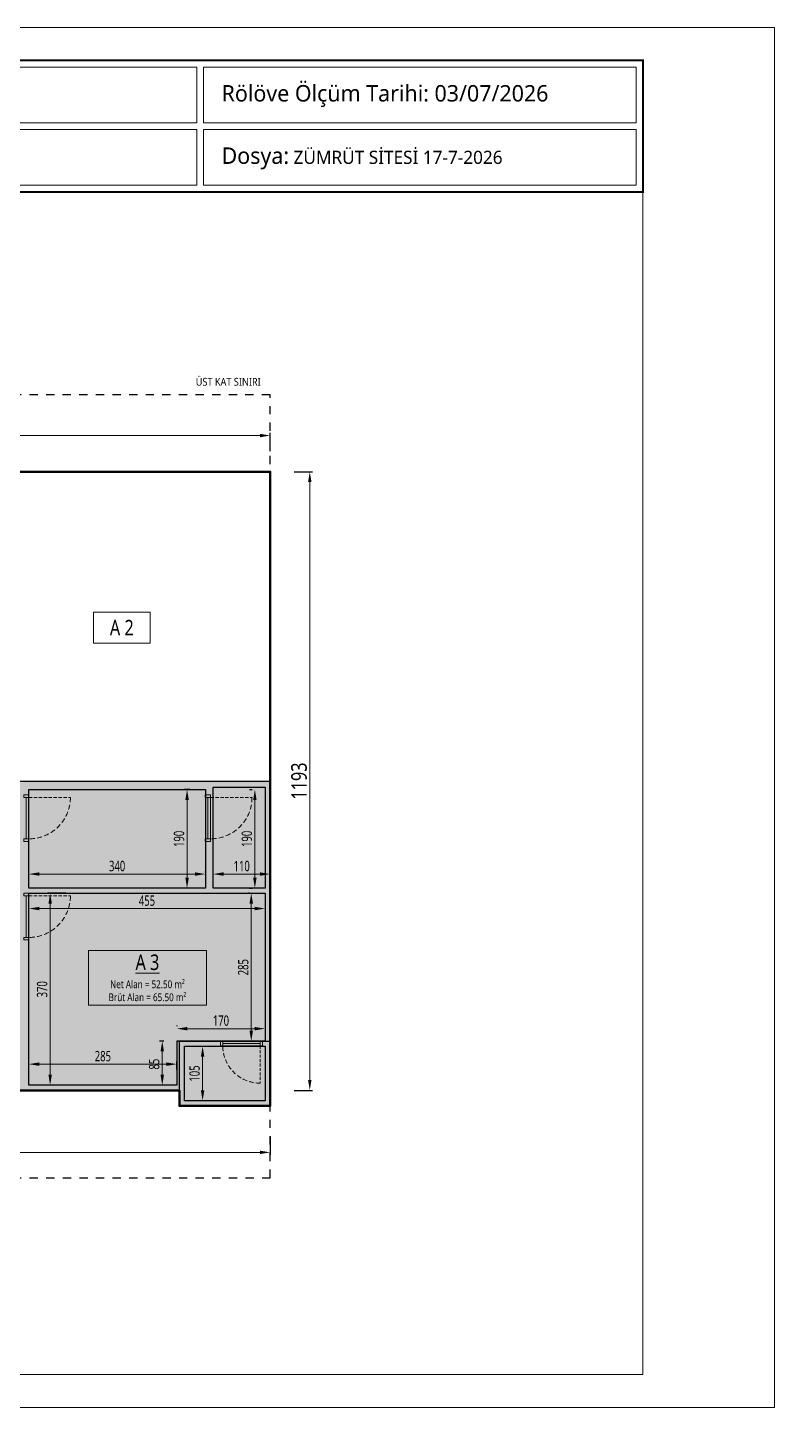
# Model space of a CAD drawing. Header units: metres. Extents: x 41905 to 73816, y -45641 to -42980.
# Drawn here: x 44229 to 45668, y -45641 to -42980 of the extents above; entities that cross this region are included whole.
import ezdxf

# ---------------------------------------------------------------- set-up
doc = ezdxf.new("R2010")
doc.units = ezdxf.units.M
doc.linetypes.add('HIDDEN2', pattern=[4.7625, 3.175, -1.5875])
doc.linetypes.add('JIS_02_1.2', pattern=[64.008, 32.004, -32.004])
for name, color, linetype, lineweight, true_color in [('0A PLAN BOYAMA', 7, 'Continuous', 13, 0xffdf7f), ('A YAZDIRMA', 7, 'Continuous', 13, 0x848484), ('A ÖLÇÜ DIŞ', 1, 'Continuous', 13, 0xff0000)]:
    doc.layers.add(name, color=color, linetype=linetype, lineweight=lineweight, true_color=true_color)
for name, color, linetype, lineweight in [('A ALAN BRÜT', 5, 'Continuous', 30), ('A ANTET', 7, 'Continuous', 13), ('A BİNA KONTUR', 4, 'Continuous', 50), ('A BİNA KONTUR KESİK', 4, 'JIS_02_1.2', 30), ('A DUVAR', 7, 'Continuous', 30), ('A KAPI', 11, 'Continuous', 13), ('A KAPI KESİK', 11, 'HIDDEN2', 13), ('A YAZI', 7, 'Continuous', 13)]:
    doc.layers.add(name, color=color, linetype=linetype, lineweight=lineweight)
doc.styles.add('HİB NORMAL', font='segoeui.ttf')
doc.styles.add('HİB Segoe Bold', font='segoeuib.ttf', dxfattribs={"width": 0.8})
doc.styles.add('HİB SEGOE Normal .7', font='segoeui.ttf', dxfattribs={"width": 0.7})
doc.styles.add('HİB SEGOE Normal .9', font='segoeui.ttf', dxfattribs={"width": 0.9})
doc.styles.add('HİB Segoe Semilight .7', font='segoeuisl.ttf', dxfattribs={"width": 0.7})
doc.dimstyles.new('HİB New', dxfattribs={"dimtxt": 12, "dimasz": 18, "dimexe": 5, "dimexo": 30, "dimgap": 5, "dimtad": 1, "dimdec": 0, "dimzin": 0, "dimdsep": 46, "dimtxsty": 'HİB Segoe Semilight .7', "dimcen": 0.09, "dimclrd": 256, "dimclre": 256, "dimclrt": 256, "dimadec": 0, "dimazin": 0, "dimtfac": 1, "dimtdec": 4, "dimtix": 1, "dimtofl": 0, "dimtmove": 0, "dimatfit": 3, "dimfxl": 30, "dimfxlon": 1, "dimtvp": 1, "dimtolj": 1, "dimtzin": 0, "dimlwd": -1, "dimlwe": -3, "dimarcsym": 0})

# ---------------------------------------------------------------- blocks, each defined once
blk = doc.blocks.new('safsafsaf')
at = {"layer": 'A ANTET', "linetype": 'ByBlock', "ltscale": 100}
blk.add_line((49168, -37858.9), (52997.3, -37858.9), dxfattribs=at)
at = {"layer": 'A ANTET', "linetype": 'ByBlock', "ltscale": 100, "const_width": 4.22}
blk.add_lwpolyline([(49168, -37858.9), (52997.3, -37858.9), (52997.3, -38140.5), (49168, -38140.5)], close=True, dxfattribs=at)
at = {"layer": 'A ANTET', "linetype": 'ByBlock', "ltscale": 100}
for points in [[(52997.3, -40674.5), (49168, -40674.5), (49168, -37858.9), (52997.3, -37858.9)], [(49860.6, -37873), (52042.3, -37873), (52042.3, -37992.7), (49860.6, -37992.7)], [(52056.4, -37992.7), (52983.2, -37992.7), (52983.2, -37873), (52056.4, -37873)], [(49860.6, -38006.7), (52042.3, -38006.7), (52042.3, -38126.4), (49860.6, -38126.4)], [(52056.4, -38126.4), (52983.2, -38126.4), (52983.2, -38006.7), (52056.4, -38006.7)]]:
    blk.add_lwpolyline(points, close=True, dxfattribs=at)
at = {"layer": 'A YAZDIRMA', "linetype": 'ByBlock', "ltscale": 100}
blk.add_lwpolyline([(53278.8, -40744.9), (53278.8, -37788.5), (49097.6, -37788.5), (49097.6, -40744.9)], close=True, dxfattribs=at)
at = {"layer": 'A ANTET', "color": 0, "linetype": 'ByBlock', "ltscale": 100, "char_height": 35.195, "width": 810.705, "attachment_point": 7, "style": 'HİB NORMAL'}
for s, insert in [('\\pxql;Rölöve Ölçüm Tarihi: 03/07/2026', (52095.2, -37958.7)), ('\\pxql;Dosya:{\\H0.8019x; ZÜMRÜT SİTESİ 17-7-2026}', (52095.2, -38092.4))]:
    blk.add_mtext(s, dxfattribs=dict(at, insert=insert))
blk = doc.blocks.new('*D17837')
at = {"layer": 'A ÖLÇÜ DIŞ', "lineweight": -3, "ltscale": 0.5}
for p, q in [((42736.9, -43796.6), (42736.9, -43761.6)), ((44696.9, -43796.6), (44696.9, -43761.6))]:
    blk.add_line(p, q, dxfattribs=at)
at = {"layer": 'A ÖLÇÜ DIŞ', "ltscale": 0.5}
blk.add_line((42756.9, -43766.6), (44676.9, -43766.6), dxfattribs=at)
at = {"layer": 'A ÖLÇÜ DIŞ'}
for points in [[(42756.9, -43763.3), (42756.9, -43770), (42736.9, -43766.6)], [(44676.9, -43770), (44676.9, -43763.3), (44696.9, -43766.6)]]:
    blk.add_solid(points, dxfattribs=at)
at = {"layer": 'Defpoints', "color": 0}
for p in [(44696.9, -43766.6), (42736.9, -43862.2), (44696.9, -43862.2)]:
    blk.add_point(p, dxfattribs=at)
at = {"layer": 'A ÖLÇÜ DIŞ', "ltscale": 0.5, "insert": (43716.9, -43746), "char_height": 30, "attachment_point": 5, "style": 'HİB Segoe Bold'}
blk.add_mtext('\\A1;1960', dxfattribs=at)
blk = doc.blocks.new('*D17838')
at = {"layer": 'A ÖLÇÜ DIŞ', "lineweight": -3, "ltscale": 0.5}
for p, q in [((42736.9, -45118.9), (42736.9, -45153.9)), ((44696.9, -45118.9), (44696.9, -45153.9))]:
    blk.add_line(p, q, dxfattribs=at)
at = {"layer": 'A ÖLÇÜ DIŞ', "ltscale": 0.5}
blk.add_line((42756.9, -45148.9), (44676.9, -45148.9), dxfattribs=at)
at = {"layer": 'A ÖLÇÜ DIŞ'}
for points in [[(42756.9, -45145.6), (42756.9, -45152.3), (42736.9, -45148.9)], [(44676.9, -45152.3), (44676.9, -45145.6), (44696.9, -45148.9)]]:
    blk.add_solid(points, dxfattribs=at)
at = {"layer": 'Defpoints', "color": 0}
for p in [(42736.9, -45059.4), (44696.9, -45059.4), (44696.9, -45148.9)]:
    blk.add_point(p, dxfattribs=at)
at = {"layer": 'A ÖLÇÜ DIŞ', "ltscale": 0.5, "insert": (43716.9, -45128.3), "char_height": 30, "attachment_point": 5, "style": 'HİB Segoe Bold'}
blk.add_mtext('\\A1;1960', dxfattribs=at)
blk = doc.blocks.new('*D17839')
at = {"layer": 'A ÖLÇÜ DIŞ', "lineweight": -3, "ltscale": 0.5}
for p, q in [((44743.1, -43836.4), (44778.1, -43836.4)), ((44743.1, -45029.4), (44778.1, -45029.4))]:
    blk.add_line(p, q, dxfattribs=at)
at = {"layer": 'A ÖLÇÜ DIŞ', "ltscale": 0.5}
blk.add_line((44773.1, -43856.4), (44773.1, -45009.4), dxfattribs=at)
at = {"layer": 'A ÖLÇÜ DIŞ'}
for points in [[(44776.5, -43856.4), (44769.8, -43856.4), (44773.1, -43836.4)], [(44769.8, -45009.4), (44776.5, -45009.4), (44773.1, -45029.4)]]:
    blk.add_solid(points, dxfattribs=at)
at = {"layer": 'Defpoints', "color": 0}
for p in [(44655.6, -43836.4), (44655.6, -45029.4), (44773.1, -45029.4)]:
    blk.add_point(p, dxfattribs=at)
at = {"layer": 'A ÖLÇÜ DIŞ', "ltscale": 0.5, "insert": (44752.5, -44432.9), "char_height": 30, "attachment_point": 5, "rotation": 90, "style": 'HİB Segoe Bold'}
blk.add_mtext('\\A1;1193', dxfattribs=at)
blk = doc.blocks.new('*D18280')
at = {"layer": 'A ÖLÇÜ DIŞ', "lineweight": -3, "ltscale": 0.5}
for p, q in [((44231.9, -44989.4), (44231.9, -44973.8)), ((44516.9, -44989.4), (44516.9, -44973.8))]:
    blk.add_line(p, q, dxfattribs=at)
at = {"layer": 'A ÖLÇÜ DIŞ', "ltscale": 0.5}
blk.add_line((44251.9, -44978.8), (44496.9, -44978.8), dxfattribs=at)
at = {"layer": 'A ÖLÇÜ DIŞ'}
for points in [[(44251.9, -44975.5), (44251.9, -44982.1), (44231.9, -44978.8)], [(44496.9, -44982.1), (44496.9, -44975.5), (44516.9, -44978.8)]]:
    blk.add_solid(points, dxfattribs=at)
at = {"layer": 'Defpoints', "color": 0}
for p in [(44516.9, -44978.8), (44231.9, -45019.4), (44516.9, -45019.4)]:
    blk.add_point(p, dxfattribs=at)
at = {"layer": 'A ÖLÇÜ DIŞ', "ltscale": 0.5, "insert": (44374.4, -44963.5), "char_height": 20, "attachment_point": 5, "style": 'HİB SEGOE Normal .7'}
blk.add_mtext('\\A1;285', dxfattribs=at)
blk = doc.blocks.new('*D18281')
at = {"layer": 'A ÖLÇÜ DIŞ', "lineweight": -3, "ltscale": 0.5}
for p, q in [((44491.9, -44934.4), (44483.8, -44934.4)), ((44491.9, -45019.4), (44483.8, -45019.4))]:
    blk.add_line(p, q, dxfattribs=at)
at = {"layer": 'A ÖLÇÜ DIŞ', "ltscale": 0.5}
blk.add_line((44488.8, -44954.4), (44488.8, -44999.4), dxfattribs=at)
at = {"layer": 'A ÖLÇÜ DIŞ'}
for points in [[(44492.1, -44954.4), (44485.5, -44954.4), (44488.8, -44934.4)], [(44485.5, -44999.4), (44492.1, -44999.4), (44488.8, -45019.4)]]:
    blk.add_solid(points, dxfattribs=at)
at = {"layer": 'Defpoints', "color": 0}
for p in [(44521.9, -44934.4), (44488.8, -45019.4), (44521.9, -45019.4)]:
    blk.add_point(p, dxfattribs=at)
at = {"layer": 'A ÖLÇÜ DIŞ', "ltscale": 0.5, "insert": (44473.4, -44978.8), "char_height": 20, "attachment_point": 5, "rotation": 90, "style": 'HİB SEGOE Normal .7'}
blk.add_mtext('\\A1;85', dxfattribs=at)
blk = doc.blocks.new('*D18282')
at = {"layer": 'A ÖLÇÜ DIŞ', "lineweight": -3, "ltscale": 0.5}
for p, q in [((44516.9, -44904.4), (44516.9, -44905.4)), ((44686.9, -44904.4), (44686.9, -44905.4))]:
    blk.add_line(p, q, dxfattribs=at)
at = {"layer": 'A ÖLÇÜ DIŞ', "ltscale": 0.5}
blk.add_line((44536.9, -44910.4), (44666.9, -44910.4), dxfattribs=at)
at = {"layer": 'A ÖLÇÜ DIŞ'}
for points in [[(44536.9, -44907.1), (44536.9, -44913.8), (44516.9, -44910.4)], [(44666.9, -44913.8), (44666.9, -44907.1), (44686.9, -44910.4)]]:
    blk.add_solid(points, dxfattribs=at)
at = {"layer": 'Defpoints', "color": 0}
for p in [(44686.9, -44910.4), (44516.9, -44934.4), (44686.9, -44934.4)]:
    blk.add_point(p, dxfattribs=at)
at = {"layer": 'A ÖLÇÜ DIŞ', "ltscale": 0.5, "insert": (44601.9, -44895), "char_height": 20, "attachment_point": 5, "style": 'HİB SEGOE Normal .7'}
blk.add_mtext('\\A1;170', dxfattribs=at)
blk = doc.blocks.new('*D18283')
at = {"layer": 'A ÖLÇÜ DIŞ', "lineweight": -3, "ltscale": 0.5}
for p, q in [((44656.9, -44649.4), (44655.3, -44649.4)), ((44656.9, -44934.4), (44655.3, -44934.4))]:
    blk.add_line(p, q, dxfattribs=at)
at = {"layer": 'A ÖLÇÜ DIŞ', "ltscale": 0.5}
blk.add_line((44660.3, -44914.4), (44660.3, -44669.4), dxfattribs=at)
at = {"layer": 'A ÖLÇÜ DIŞ'}
for points in [[(44663.7, -44669.4), (44657, -44669.4), (44660.3, -44649.4)], [(44657, -44914.4), (44663.7, -44914.4), (44660.3, -44934.4)]]:
    blk.add_solid(points, dxfattribs=at)
at = {"layer": 'Defpoints', "color": 0}
for p in [(44660.3, -44649.4), (44686.9, -44649.4), (44686.9, -44934.4)]:
    blk.add_point(p, dxfattribs=at)
at = {"layer": 'A ÖLÇÜ DIŞ', "ltscale": 0.5, "insert": (44645, -44791.9), "char_height": 20, "attachment_point": 5, "rotation": 90, "style": 'HİB SEGOE Normal .7'}
blk.add_mtext('\\A1;285', dxfattribs=at)
blk = doc.blocks.new('*D18284')
at = {"layer": 'A ÖLÇÜ DIŞ', "lineweight": -3, "ltscale": 0.5}
for p, q in [((44231.9, -44684.4), (44231.9, -44683.8)), ((44686.9, -44679.4), (44686.9, -44683.8))]:
    blk.add_line(p, q, dxfattribs=at)
at = {"layer": 'A ÖLÇÜ DIŞ', "ltscale": 0.5}
blk.add_line((44666.9, -44678.8), (44251.9, -44678.8), dxfattribs=at)
at = {"layer": 'A ÖLÇÜ DIŞ'}
for points in [[(44251.9, -44675.4), (44251.9, -44682.1), (44231.9, -44678.8)], [(44666.9, -44682.1), (44666.9, -44675.4), (44686.9, -44678.8)]]:
    blk.add_solid(points, dxfattribs=at)
at = {"layer": 'Defpoints', "color": 0}
for p in [(44231.9, -44654.4), (44686.9, -44649.4), (44231.9, -44678.8)]:
    blk.add_point(p, dxfattribs=at)
at = {"layer": 'A ÖLÇÜ DIŞ', "ltscale": 0.5, "insert": (44459.4, -44663.6), "char_height": 20, "attachment_point": 5, "style": 'HİB SEGOE Normal .7'}
blk.add_mtext('\\A1;455', dxfattribs=at)
blk = doc.blocks.new('*D18285')
at = {"layer": 'A ÖLÇÜ DIŞ', "lineweight": -3, "ltscale": 0.5}
for p, q in [((44656.9, -44449.4), (44662.3, -44449.4)), ((44656.9, -44639.4), (44662.3, -44639.4))]:
    blk.add_line(p, q, dxfattribs=at)
at = {"layer": 'A ÖLÇÜ DIŞ', "ltscale": 0.5}
blk.add_line((44667.3, -44619.4), (44667.3, -44469.4), dxfattribs=at)
at = {"layer": 'A ÖLÇÜ DIŞ'}
for points in [[(44670.6, -44469.4), (44664, -44469.4), (44667.3, -44449.4)], [(44664, -44619.4), (44670.6, -44619.4), (44667.3, -44639.4)]]:
    blk.add_solid(points, dxfattribs=at)
at = {"layer": 'Defpoints', "color": 0}
for p in [(44667.3, -44449.4), (44686.9, -44449.4), (44686.9, -44639.4)]:
    blk.add_point(p, dxfattribs=at)
at = {"layer": 'A ÖLÇÜ DIŞ', "ltscale": 0.5, "insert": (44651.9, -44544.4), "char_height": 20, "attachment_point": 5, "rotation": 90, "style": 'HİB SEGOE Normal .7'}
blk.add_mtext('\\A1;190', dxfattribs=at)
blk = doc.blocks.new('*D18286')
at = {"layer": 'A ÖLÇÜ DIŞ', "lineweight": -3, "ltscale": 0.5}
for p, q in [((44586.9, -44609.4), (44586.9, -44607.3)), ((44696.9, -44609.4), (44696.9, -44607.3))]:
    blk.add_line(p, q, dxfattribs=at)
at = {"layer": 'A ÖLÇÜ DIŞ', "ltscale": 0.5}
blk.add_line((44606.9, -44612.3), (44676.9, -44612.3), dxfattribs=at)
at = {"layer": 'A ÖLÇÜ DIŞ'}
for points in [[(44606.9, -44608.9), (44606.9, -44615.6), (44586.9, -44612.3)], [(44676.9, -44615.6), (44676.9, -44608.9), (44696.9, -44612.3)]]:
    blk.add_solid(points, dxfattribs=at)
at = {"layer": 'Defpoints', "color": 0}
for p in [(44696.9, -44612.3), (44586.9, -44639.4), (44696.9, -44639.4)]:
    blk.add_point(p, dxfattribs=at)
at = {"layer": 'A ÖLÇÜ DIŞ', "ltscale": 0.5, "insert": (44641.9, -44596.9), "char_height": 20, "attachment_point": 5, "style": 'HİB SEGOE Normal .7'}
blk.add_mtext('\\A1;110', dxfattribs=at)
blk = doc.blocks.new('*D18287')
at = {"layer": 'A ÖLÇÜ DIŞ', "lineweight": -3, "ltscale": 0.5}
for p, q in [((44231.9, -44609.4), (44231.9, -44607.3)), ((44571.9, -44609.4), (44571.9, -44607.3))]:
    blk.add_line(p, q, dxfattribs=at)
at = {"layer": 'A ÖLÇÜ DIŞ', "ltscale": 0.5}
blk.add_line((44551.9, -44612.3), (44251.9, -44612.3), dxfattribs=at)
at = {"layer": 'A ÖLÇÜ DIŞ'}
for points in [[(44251.9, -44608.9), (44251.9, -44615.6), (44231.9, -44612.3)], [(44551.9, -44615.6), (44551.9, -44608.9), (44571.9, -44612.3)]]:
    blk.add_solid(points, dxfattribs=at)
at = {"layer": 'Defpoints', "color": 0}
for p in [(44231.9, -44612.3), (44231.9, -44639.4), (44571.9, -44639.4)]:
    blk.add_point(p, dxfattribs=at)
at = {"layer": 'A ÖLÇÜ DIŞ', "ltscale": 0.5, "insert": (44401.9, -44596.9), "char_height": 20, "attachment_point": 5, "style": 'HİB SEGOE Normal .7'}
blk.add_mtext('\\A1;340', dxfattribs=at)
blk = doc.blocks.new('*D18297')
at = {"layer": 'A ÖLÇÜ DIŞ', "lineweight": -3, "ltscale": 0.5}
for p, q in [((44541.9, -44449.4), (44531.6, -44449.4)), ((44541.9, -44639.4), (44531.6, -44639.4))]:
    blk.add_line(p, q, dxfattribs=at)
at = {"layer": 'A ÖLÇÜ DIŞ', "ltscale": 0.5}
blk.add_line((44536.6, -44619.4), (44536.6, -44469.4), dxfattribs=at)
at = {"layer": 'A ÖLÇÜ DIŞ'}
for points in [[(44540, -44469.4), (44533.3, -44469.4), (44536.6, -44449.4)], [(44533.3, -44619.4), (44540, -44619.4), (44536.6, -44639.4)]]:
    blk.add_solid(points, dxfattribs=at)
at = {"layer": 'Defpoints', "color": 0}
for p in [(44536.6, -44449.4), (44571.9, -44449.4), (44571.9, -44639.4)]:
    blk.add_point(p, dxfattribs=at)
at = {"layer": 'A ÖLÇÜ DIŞ', "ltscale": 0.5, "insert": (44521.2, -44544.4), "char_height": 20, "attachment_point": 5, "rotation": 90, "style": 'HİB SEGOE Normal .7'}
blk.add_mtext('\\A1;190', dxfattribs=at)
blk = doc.blocks.new('*D18298')
at = {"layer": 'A ÖLÇÜ DIŞ', "ltscale": 0.5}
blk.add_line((44566.6, -44964.4), (44566.6, -45029.4), dxfattribs=at)
at = {"layer": 'A ÖLÇÜ DIŞ', "lineweight": -3, "ltscale": 0.5}
for p, q in [((44571.3, -44944.4), (44571.6, -44944.4)), ((44571.3, -45049.4), (44571.6, -45049.4))]:
    blk.add_line(p, q, dxfattribs=at)
at = {"layer": 'A ÖLÇÜ DIŞ'}
for points in [[(44569.9, -44964.4), (44563.3, -44964.4), (44566.6, -44944.4)], [(44563.3, -45029.4), (44569.9, -45029.4), (44566.6, -45049.4)]]:
    blk.add_solid(points, dxfattribs=at)
at = {"layer": 'Defpoints', "color": 0}
for p in [(44541.3, -44944.4), (44541.3, -45049.4), (44566.6, -45049.4)]:
    blk.add_point(p, dxfattribs=at)
at = {"layer": 'A ÖLÇÜ DIŞ', "ltscale": 0.5, "insert": (44551.2, -44996.9), "char_height": 20, "attachment_point": 5, "rotation": 90, "style": 'HİB SEGOE Normal .7'}
blk.add_mtext('\\A1;105', dxfattribs=at)
blk = doc.blocks.new('*D18299')
at = {"layer": 'A ÖLÇÜ DIŞ', "lineweight": -3, "ltscale": 0.5}
for p, q in [((44302.8, -44649.4), (44267.8, -44649.4)), ((44302.8, -45019.4), (44267.8, -45019.4))]:
    blk.add_line(p, q, dxfattribs=at)
at = {"layer": 'A ÖLÇÜ DIŞ', "ltscale": 0.5}
blk.add_line((44272.8, -44669.4), (44272.8, -44999.4), dxfattribs=at)
at = {"layer": 'A ÖLÇÜ DIŞ'}
for points in [[(44276.1, -44669.4), (44269.5, -44669.4), (44272.8, -44649.4)], [(44269.5, -44999.4), (44276.1, -44999.4), (44272.8, -45019.4)]]:
    blk.add_solid(points, dxfattribs=at)
at = {"layer": 'Defpoints', "color": 0}
for p in [(44335.8, -44649.4), (44272.8, -45019.4), (44335.8, -45019.4)]:
    blk.add_point(p, dxfattribs=at)
at = {"layer": 'A ÖLÇÜ DIŞ', "ltscale": 0.5, "insert": (44257.4, -44834.4), "char_height": 20, "attachment_point": 5, "rotation": 90, "style": 'HİB SEGOE Normal .7'}
blk.add_mtext('\\A1;370', dxfattribs=at)
blk = doc.blocks.new('KAPI 90X10')
at = {"layer": 'A KAPI', "color": 0}
for points in [[(5, 10), (0, 10), (0, 0), (5, 0)], [(85, 5), (85, 10), (5, 10), (5, 5)], [(90, 10), (85, 10), (85, 0), (90, 0)]]:
    blk.add_lwpolyline(points, close=True, dxfattribs=at)
at = {"layer": 'A KAPI KESİK', "color": 0, "ltscale": 2}
blk.add_line((85, 10), (85, 90), dxfattribs=at)
at = {"layer": 'A KAPI KESİK', "color": 0, "ltscale": 3}
blk.add_arc((85, 10), 80, 90, 180, dxfattribs=at)
at = {"layer": 'A YAZI', "color": 0, "style": 'HİB Segoe Semilight .7', "width": 0.7}
blk.add_attdef('KAPI_NO', (76.6, 23.8), '', height=12, rotation=90, dxfattribs=at)

msp = doc.modelspace()

# ---------------------------------------------------------------- hatches: boundary and pattern name
at = {"layer": '0A PLAN BOYAMA', "linetype": 'ByBlock', "ltscale": 100, "true_color": 0xebffae, "transparency": 33554687}
h = msp.add_hatch(color=61, dxfattribs=at)
h.dxf.hatch_style = 1
h.paths.add_polyline_path([(44696.9, -44432.9), (44696.9, -45059.4), (44521.9, -45059.4), (44521.9, -45029.4), (43646.9, -45029.4), (43646.9, -44569.4), (43976.9, -44569.4), (43976.9, -44432.9)])

# ---------------------------------------------------------------- linework, layer by layer
at = {"layer": 'A ALAN BRÜT', "ltscale": 0.5}
for points in [[(44696.9, -44432.9), (44696.9, -43836.4), (43646.9, -43836.4), (43646.9, -44296.4), (43976.9, -44296.4), (43976.9, -44432.9)], [(44696.9, -44432.9), (44696.9, -45059.4), (44521.9, -45059.4), (44521.9, -45029.4), (43646.9, -45029.4), (43646.9, -44569.4), (43976.9, -44569.4), (43976.9, -44432.9)]]:
    msp.add_lwpolyline(points, close=True, dxfattribs=at)
at = {"layer": 'A BİNA KONTUR', "ltscale": 0.5}
msp.add_lwpolyline([(42736.9, -43836.4), (44696.9, -43836.4), (44696.9, -45059.4), (44521.9, -45059.4), (44521.9, -45029.4), (42736.9, -45029.4)], close=True, dxfattribs=at)
at = {"layer": 'A BİNA KONTUR KESİK', "linetype": 'JIS_02_1.2', "ltscale": 0.5}
msp.add_lwpolyline([(42536.9, -45197.9), (44696.9, -45197.9), (44696.9, -43687.9), (42536.9, -43687.9)], close=True, dxfattribs=at)
at = {"layer": 'A DUVAR', "ltscale": 0.5}
for points in [[(44571.9, -44449.4), (44571.9, -44639.4), (44231.9, -44639.4), (44231.9, -44449.4)], [(44686.9, -44444.4), (44686.9, -44639.4), (44586.9, -44639.4), (44586.9, -44444.4)], [(44686.9, -44649.4), (44686.9, -44934.4), (44516.9, -44934.4), (44516.9, -45019.4), (44231.9, -45019.4), (44231.9, -44649.4)], [(44696.9, -44934.4), (44696.9, -45059.4), (44521.9, -45059.4), (44521.9, -44934.4)], [(44686.9, -44944.4), (44686.9, -45049.4), (44531.9, -45049.4), (44531.9, -44944.4)]]:
    msp.add_lwpolyline(points, close=True, dxfattribs=at)

# ---------------------------------------------------------------- block references
at = {"layer": 'A ANTET', "ltscale": 0.5, "xscale": 0.8999999999999999, "yscale": 0.8999999999999999, "zscale": 0.8999999999999999}
msp.add_blockref('safsafsaf', (-2282.5, -8970.3), dxfattribs=at)
at = {"layer": 'A KAPI', "ltscale": 100, "xscale": -1, "rotation": 270}
for p in [(44221.8, -44549.4), (44571.8, -44549.4), (44221.8, -44739.4)]:
    msp.add_blockref('KAPI 90X10', p, dxfattribs=at)
at = {"layer": 'A KAPI', "ltscale": 100, "xscale": -0.9, "yscale": 0.9, "zscale": 0.9, "rotation": 179.9999999999997}
msp.add_blockref('KAPI 90X10', (44600.9, -44934.4), dxfattribs=at)

# ---------------------------------------------------------------- texts
at = {"layer": 'A YAZI', "ltscale": 100, "insert": (44616, -43655.5), "char_height": 15, "width": 136.235, "attachment_point": 2, "style": 'HİB SEGOE Normal .9'}
msp.add_mtext('ÜST KAT SINIRI', dxfattribs=at)
at = {"layer": 'A YAZI', "ltscale": 100, "attachment_point": 7, "style": 'HİB Segoe Bold', "bg_fill": 16}
for s, insert, char_height, width in [('\\pxqc;A 2', (44371.5, -44152.1), 30, 78.76), ('\\pxqc;{\\H2x;\\LA 3\\P\\pxql;}Net Alan^I= 52.50 m²\\PBrüt Alan^I= 65.50 m²', (44353.9, -44857.6), 15, 212.748)]:
    msp.add_mtext(s, dxfattribs=dict(at, insert=insert, char_height=char_height, width=width))

# ---------------------------------------------------------------- dimensions: what is measured, and where the dimension line sits
at = {"layer": 'A ÖLÇÜ DIŞ', "ltscale": 0.5}
for base, p1, p2, override, picture, middle in [((44696.9, -43766.6), (42736.9, -43862.2), (44696.9, -43862.2), {"dimtxt": 30, "dimasz": 20, "dimtxsty": 'HİB Segoe Bold'}, '*D17837', (43716.9, -43746)), ((44231.9, -44612.3), (44571.9, -44639.4), (44231.9, -44639.4), {"dimtxt": 20, "dimasz": 20, "dimtxsty": 'HİB SEGOE Normal .7'}, '*D18287', (44401.9, -44596.9)), ((44696.9, -44612.3), (44586.9, -44639.4), (44696.9, -44639.4), {"dimtxt": 20, "dimasz": 20, "dimtxsty": 'HİB SEGOE Normal .7'}, '*D18286', (44641.9, -44596.9)), ((44231.9, -44678.8), (44686.9, -44649.4), (44231.9, -44654.4), {"dimtxt": 20, "dimasz": 20, "dimtxsty": 'HİB SEGOE Normal .7'}, '*D18284', (44459.4, -44663.6)), ((44686.9, -44910.4), (44516.9, -44934.4), (44686.9, -44934.4), {"dimtxt": 20, "dimasz": 20, "dimtxsty": 'HİB SEGOE Normal .7'}, '*D18282', (44601.9, -44895)), ((44516.9, -44978.8), (44231.9, -45019.4), (44516.9, -45019.4), {"dimtxt": 20, "dimasz": 20, "dimtxsty": 'HİB SEGOE Normal .7'}, '*D18280', (44374.4, -44963.5)), ((44696.9, -45148.9), (42736.9, -45059.4), (44696.9, -45059.4), {"dimtxt": 30, "dimasz": 20, "dimtxsty": 'HİB Segoe Bold'}, '*D17838', (43716.9, -45128.3))]:
    dim = msp.add_linear_dim(base=base, p1=p1, p2=p2, dimstyle='HİB New', override=override, dxfattribs=at)
    dim.commit()
    dim.dimension.update_dxf_attribs({"geometry": picture, "text_midpoint": middle})
for base, p1, p2, override, picture, middle in [((44773.1, -45029.4), (44655.6, -43836.4), (44655.6, -45029.4), {"dimtxt": 30, "dimasz": 20, "dimtxsty": 'HİB Segoe Bold'}, '*D17839', (44752.5, -44432.9)), ((44536.6, -44449.4), (44571.9, -44639.4), (44571.9, -44449.4), {"dimtxt": 20, "dimasz": 20, "dimtxsty": 'HİB SEGOE Normal .7'}, '*D18297', (44521.2, -44544.4)), ((44667.3, -44449.4), (44686.9, -44639.4), (44686.9, -44449.4), {"dimtxt": 20, "dimasz": 20, "dimtxsty": 'HİB SEGOE Normal .7'}, '*D18285', (44651.9, -44544.4)), ((44272.8, -45019.4), (44335.8, -44649.4), (44335.8, -45019.4), {"dimtxt": 20, "dimasz": 20, "dimtxsty": 'HİB SEGOE Normal .7'}, '*D18299', (44257.4, -44834.4)), ((44660.3, -44649.4), (44686.9, -44934.4), (44686.9, -44649.4), {"dimtxt": 20, "dimasz": 20, "dimtxsty": 'HİB SEGOE Normal .7'}, '*D18283', (44645, -44791.9)), ((44566.6, -45049.4), (44541.3, -44944.4), (44541.3, -45049.4), {"dimtxt": 20, "dimasz": 20, "dimtxsty": 'HİB SEGOE Normal .7'}, '*D18298', (44551.2, -44996.9))]:
    dim = msp.add_linear_dim(base=base, p1=p1, p2=p2, angle=90, dimstyle='HİB New', override=override, dxfattribs=at)
    dim.commit()
    dim.dimension.update_dxf_attribs({"geometry": picture, "text_midpoint": middle})
dim = msp.add_linear_dim(base=(44488.8, -45019.4), p1=(44521.9, -44934.4), p2=(44521.9, -45019.4), angle=90, dimstyle='HİB New', override={"dimtxt": 20, "dimasz": 20, "dimtxsty": 'HİB SEGOE Normal .7'}, dxfattribs=at)
dim.commit()
dim.dimension.update_dxf_attribs({"geometry": '*D18281', "text_midpoint": (44488.8, -44978.8), "dimtype": 160})

doc.saveas('drawing.dxf')
